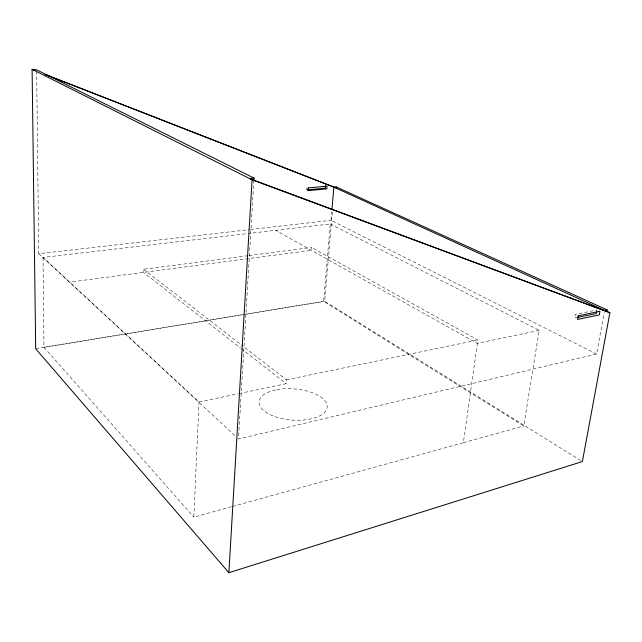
<?xml version="1.0" encoding="UTF-8"?>
<svg xmlns="http://www.w3.org/2000/svg" width="642" height="642" viewBox="0 0 642 642"><rect width="100%" height="100%" fill="white"/><g stroke="black" fill="none" stroke-linecap="round" stroke-linejoin="round"><path stroke-width="0.48" stroke-dasharray="3.21 2.41" d="M247.948 255.725L143.559 269.271L143.479 272.409L240.437 348.004M231.513 506.739L193.836 517.139L199.004 401.996L43.046 257.442L247.828 233.568M253.911 180.161L238.471 438.984L596.595 354.031L604.21 312.397M239.153 393.546L286.163 383.651L286.452 379.823L241.448 345.011M306.427 189.936L306.571 188.106M248.944 255.596L311.579 247.467L311.346 250.332L69.665 282.111M330.253 223.954L539.2 330.341L523.752 425.999L323.6 301.339L330.253 223.954L248.823 233.447M596.595 354.031L330.999 220.294L331.753 211.523M580.681 460.507L324.659 301.307L332.452 211.09M232.476 506.474L463.38 442.731L477.841 339.979L311.579 247.467M596.667 311.747L596.988 309.95L575.264 314.387L574.638 318.031L577.471 317.445M463.38 442.731L523.752 425.999M539.2 330.341L477.287 343.374L275.659 230.317M199.004 401.996L238.174 393.755M286.452 379.823L477.841 339.979M43.046 257.442L43.945 347.258L323.6 301.339M35.695 348.783L324.659 301.307M36.658 71.206L38.737 253.718L249.481 229.619M250.476 229.507L330.999 220.294M143.559 269.271L240.662 344.393M241.232 348.622L286.163 383.651M38.737 253.718L236.264 436.937M43.945 347.258L193.836 517.139M275.643 389.927L268.821 391.973A34.146 15.633 4.5 0 0 264.095 410.848A34.146 15.633 4.5 0 0 303.369 420.061L311.643 418.785A34.146 15.633 4.5 0 0 322.051 397.992A34.146 15.633 4.5 0 0 275.643 389.927"/><path stroke-width="0.96" d="M228.873 572.696L252.073 179.816L32.1 69.304L35.695 348.783L228.873 572.696L582.382 461.566L609.9 312.694L249.465 178.508L254.031 178.123L253.911 180.161M325.486 185.458L325.253 188.162L307.422 189.839M331.922 209.573L333.856 187.143L45.036 74.48M336.071 188.002L336.159 186.926L333.856 187.143L604.563 310.463L607.196 309.925L606.939 311.346M596.667 311.747L596.346 313.537L577.471 317.445M33.232 69.874L36.642 69.817L254.031 178.123M252.073 179.816L609.9 312.694M32.1 69.304L34.901 70.395M45.165 74.408L334.506 187.295M336.159 186.926L607.196 309.925M308.168 187.913L307.951 190.658L326.81 188.876L327.035 186.164L308.168 187.913M578.209 315.784L577.575 319.427L599.299 314.901L599.949 311.306L578.209 315.784"/></g></svg>
